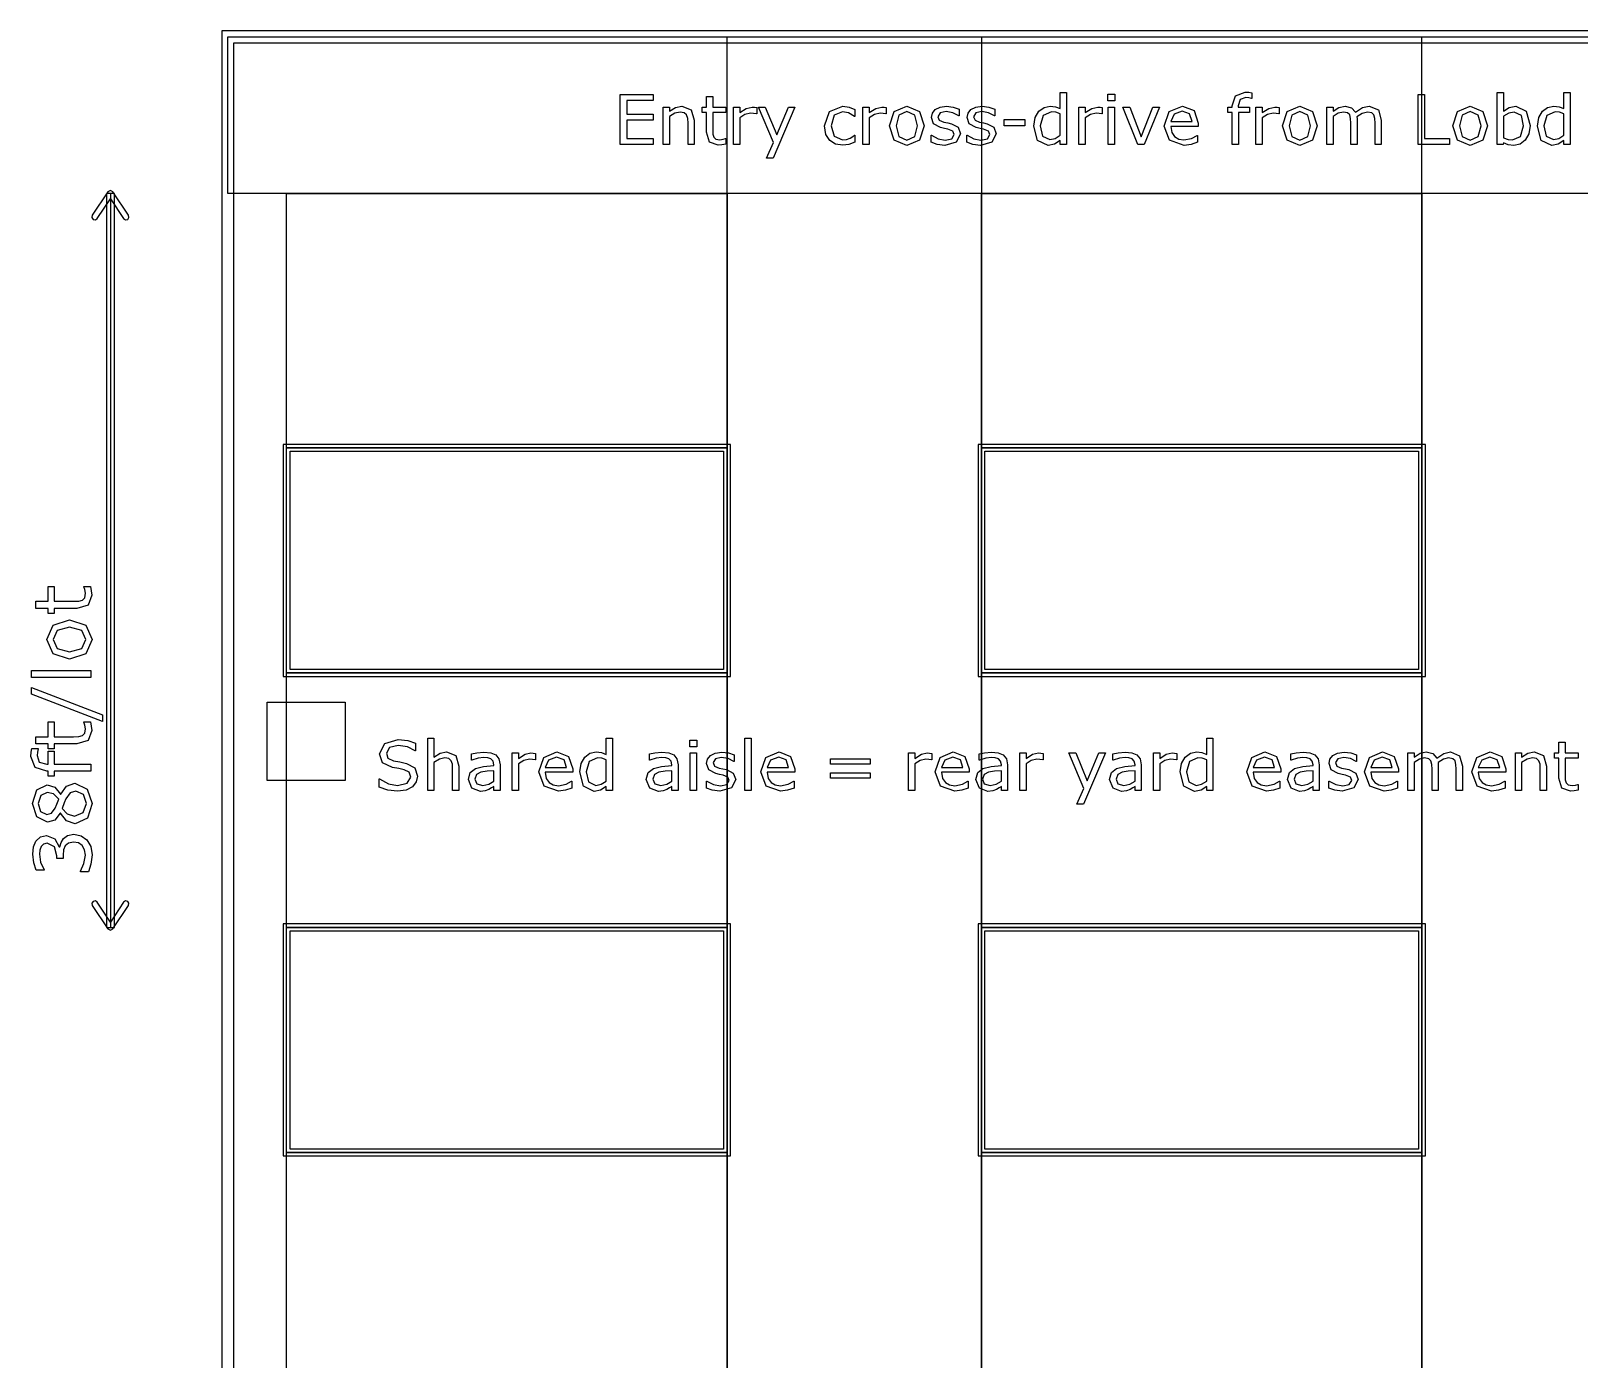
# Model space of a CAD drawing. Extents: x -1 to 182, y 89 to 480.
# Drawn here: x 89.4 to 131.25, y 273.81 to 309.72 of the extents above; entities that cross this region are included whole.
import ezdxf

# ---------------------------------------------------------------- set-up
doc = ezdxf.new("R2010")
doc.units = 0
doc.header["$MEASUREMENT"] = 0
doc.layers.add('Layer 1', color=7, linetype='Continuous')

msp = doc.modelspace()

# ---------------------------------------------------------------- linework, layer by layer
at = {"layer": 'Layer 1', "color": 7}
for points in [[(94.562067, 309.721697), (94.562067, 190.077473), (154.145953, 190.077473), (154.145953, 309.721697), (94.562067, 309.721697)], [(94.879361, 309.404403), (153.828659, 309.404403), (153.828659, 190.394761), (94.879361, 190.394761), (94.879361, 309.404403)], [(91.006063, 291.04139), (91.029823, 290.9215), (91.039136, 290.806779), (90.94405, 290.538063), (90.639161, 290.446078), (90.025246, 290.446078), (90.025246, 290.314821), (89.861948, 290.314821), (89.861948, 290.446078), (89.530185, 290.446078), (89.530185, 290.64038), (89.861948, 290.64038), (89.861948, 291.04139), (90.025246, 291.04139), (90.025246, 290.64038), (90.551311, 290.64038), (90.693937, 290.644508), (90.789021, 290.673445), (90.849999, 290.735458), (90.868599, 290.857415), (90.855158, 290.956633), (90.831399, 291.031047), (90.831399, 291.04139), (91.006063, 291.04139)]]:
    msp.add_lwpolyline(points, close=True, dxfattribs=at)
for points in [[(94.720714, 309.56305), (153.987306, 309.56305), (153.987306, 305.329722), (94.720714, 305.329722), (94.720714, 309.56305)], [(108.214447, 309.56305), (115.093605, 309.56305), (115.093605, 190.236117), (108.214447, 190.236117), (108.214447, 309.56305)], [(126.99984, 309.56305), (133.878998, 309.56305), (133.878998, 190.236117), (126.99984, 190.236117), (126.99984, 309.56305)], [(117.393784, 306.652637), (117.223771, 306.652637), (117.223771, 306.758444), (117.070937, 306.659871), (116.898209, 306.624602), (116.610629, 306.76387), (116.504822, 307.150021), (116.540996, 307.378819), (116.640474, 307.54974), (116.783356, 307.654642), (116.953372, 307.690816), (117.09445, 307.673644), (117.223771, 307.622096), (117.223771, 308.059795), (117.393784, 308.059795), (117.393784, 306.652637)], [(118.701456, 307.831891), (118.509737, 307.831891), (118.509737, 308.008239), (118.701456, 308.008239), (118.701456, 307.831891)], [(122.404713, 307.895195), (122.395665, 307.895195), (122.322412, 307.911467), (122.242831, 307.920516), (122.083668, 307.871682), (122.034834, 307.697145), (122.034834, 307.66278), (122.341404, 307.66278), (122.341404, 307.519895), (122.040261, 307.519895), (122.040261, 306.652637), (121.870245, 306.652637), (121.870245, 307.519895), (121.755395, 307.519895), (121.755395, 307.66278), (121.870245, 307.66278), (121.870245, 307.696242), (121.959775, 307.972065), (122.218415, 308.068828), (122.320605, 308.063404), (122.404708, 308.050731), (122.404713, 307.895195)], [(129.923366, 307.165407), (129.887192, 306.937514), (129.791334, 306.767498), (129.650255, 306.659881), (129.481144, 306.624612), (129.331025, 306.645409), (129.20442, 306.699667), (129.193566, 306.652637), (129.034404, 306.652637), (129.034404, 308.059785), (129.20442, 308.059785), (129.20442, 307.556974), (129.356346, 307.652832), (129.537215, 307.690816), (129.819366, 307.553357), (129.923366, 307.165396), (129.923366, 307.165407)], [(131.007667, 306.652637), (130.837651, 306.652637), (130.837651, 306.758444), (130.684817, 306.659871), (130.512089, 306.624602), (130.224509, 306.76387), (130.118702, 307.150021), (130.154876, 307.378819), (130.254354, 307.54974), (130.397239, 307.654642), (130.567252, 307.690816), (130.708331, 307.673644), (130.837651, 307.622096), (130.837651, 308.059795), (131.007667, 308.059795), (131.007667, 306.652637)], [(106.214377, 306.652637), (105.327225, 306.652637), (105.327225, 307.999195), (106.214377, 307.999195), (106.214377, 307.84003), (105.506281, 307.84003), (105.506281, 307.471061), (106.214377, 307.471061), (106.214377, 307.311898), (105.506281, 307.311898), (105.506281, 306.8118), (106.214377, 306.8118), (106.214377, 306.652637)], [(107.329425, 306.652637), (107.159409, 306.652637), (107.159409, 307.227795), (107.15126, 307.358021), (107.121418, 307.453879), (107.056304, 307.509947), (106.945975, 307.528944), (106.800378, 307.49458), (106.654778, 307.40686), (106.654778, 306.652637), (106.484765, 306.652637), (106.484765, 307.66278), (106.654778, 307.66278), (106.654778, 307.550642), (106.819367, 307.653737), (106.993904, 307.690816), (107.243501, 307.592243), (107.329414, 307.308282), (107.329425, 306.652637)], [(108.181311, 306.661686), (108.076406, 306.64089), (107.976026, 306.63274), (107.740899, 306.715941), (107.660413, 306.98272), (107.660413, 307.519895), (107.54556, 307.519895), (107.54556, 307.66278), (107.660413, 307.66278), (107.660413, 307.953073), (107.830426, 307.953073), (107.830426, 307.66278), (108.181311, 307.66278), (108.181311, 307.519895), (107.830426, 307.519895), (107.830426, 307.059589), (107.834051, 306.934791), (107.859371, 306.85159), (107.913632, 306.798234), (108.020344, 306.781963), (108.107159, 306.79371), (108.172272, 306.814506), (108.181321, 306.814506), (108.181311, 306.661686)], [(109.016917, 307.477398), (109.007868, 307.477398), (108.933713, 307.490045), (108.849608, 307.494569), (108.697681, 307.4593), (108.556603, 307.369771), (108.556603, 306.652637), (108.386587, 306.652637), (108.386587, 307.66278), (108.556603, 307.66278), (108.556603, 307.513566), (108.734757, 307.628416), (108.893018, 307.66278), (108.957224, 307.660082), (109.016911, 307.651933), (109.016917, 307.477398)], [(110.050574, 307.662786), (109.460945, 306.280057), (109.279174, 306.280057), (109.467277, 306.701476), (109.064846, 307.662786), (109.249332, 307.662786), (109.559518, 306.913995), (109.872419, 307.662786), (110.050574, 307.662786)], [(111.671145, 306.715946), (111.509267, 306.652642), (111.34739, 306.63002), (111.14663, 306.661673), (110.990179, 306.759341), (110.887989, 306.92393), (110.851816, 307.156345), (110.987465, 307.54521), (111.34739, 307.686286), (111.517406, 307.661865), (111.671145, 307.60218), (111.671145, 307.413173), (111.662096, 307.413173), (111.501123, 307.506319), (111.340151, 307.538876), (111.111353, 307.441208), (111.028155, 307.156342), (111.109546, 306.875093), (111.340151, 306.777425), (111.445056, 306.790998), (111.540914, 306.826267), (111.610547, 306.866058), (111.662096, 306.903136), (111.671145, 306.903136), (111.671145, 306.715946)], [(112.519411, 307.477398), (112.510362, 307.477398), (112.436207, 307.490045), (112.352104, 307.494569), (112.200176, 307.4593), (112.0591, 307.369771), (112.0591, 306.652637), (111.889084, 306.652637), (111.889084, 307.66278), (112.0591, 307.66278), (112.0591, 307.513566), (112.237254, 307.628416), (112.395512, 307.66278), (112.459721, 307.660082), (112.519406, 307.651933), (112.519411, 307.477398)], [(113.540408, 307.157263), (113.413799, 306.767492), (113.074673, 306.624607), (112.733739, 306.767492), (112.608036, 307.157263), (112.733739, 307.547031), (113.074673, 307.690821), (113.413799, 307.547031), (113.540408, 307.157263), (113.540408, 307.157263)], [(114.52523, 306.94384), (114.410378, 306.716851), (114.098384, 306.628224), (113.892194, 306.654444), (113.735744, 306.713224), (113.735744, 306.904041), (113.744793, 306.904041), (113.923852, 306.807275), (114.112857, 306.772006), (114.288299, 306.80818), (114.351603, 306.922125), (114.317236, 307.01256), (114.185204, 307.065011), (114.090248, 307.084008), (113.984441, 307.107529), (113.795436, 307.210624), (113.740271, 307.37883), (113.765591, 307.496392), (113.844271, 307.594965), (113.972686, 307.661886), (114.148126, 307.687207), (114.330802, 307.664585), (114.485445, 307.611229), (114.485445, 307.429458), (114.476396, 307.429458), (114.318136, 307.509941), (114.13546, 307.543403), (113.978107, 307.50723), (113.913898, 307.401423), (113.952784, 307.307371), (114.075775, 307.255825), (114.180677, 307.23413), (114.278345, 307.214233), (114.461021, 307.121086), (114.52523, 306.943837), (114.52523, 306.94384)], [(115.490157, 306.94384), (115.375307, 306.716851), (115.06331, 306.628224), (114.857121, 306.654444), (114.70067, 306.713224), (114.70067, 306.904041), (114.709719, 306.904041), (114.888778, 306.807275), (115.077786, 306.772006), (115.253225, 306.80818), (115.316529, 306.922125), (115.282165, 307.01256), (115.150131, 307.065011), (115.055177, 307.084008), (114.949368, 307.107529), (114.760363, 307.210624), (114.705197, 307.37883), (114.730518, 307.496392), (114.809194, 307.594965), (114.93761, 307.661886), (115.113052, 307.687207), (115.295728, 307.664585), (115.450369, 307.611229), (115.450369, 307.429458), (115.44132, 307.429458), (115.28306, 307.509941), (115.100384, 307.543403), (114.943031, 307.50723), (114.878822, 307.401423), (114.91771, 307.307371), (115.040699, 307.255825), (115.145601, 307.23413), (115.243269, 307.214233), (115.425945, 307.121086), (115.490154, 306.943837), (115.490157, 306.94384)], [(118.358713, 307.477392), (118.349664, 307.477392), (118.275507, 307.49004), (118.191404, 307.494564), (118.039475, 307.459295), (117.898399, 307.369765), (117.898399, 306.652637), (117.728383, 306.652637), (117.728383, 307.66278), (117.898399, 307.66278), (117.898399, 307.513566), (118.076553, 307.628416), (118.234811, 307.66278), (118.29902, 307.660082), (118.358707, 307.651933), (118.358713, 307.477392)], [(118.690603, 306.652637), (118.520587, 306.652637), (118.520587, 307.66278), (118.690603, 307.66278), (118.690603, 306.652637)], [(119.900605, 307.66278), (119.491845, 306.652637), (119.320924, 306.652637), (118.914879, 307.66278), (119.099363, 307.66278), (119.412264, 306.858827), (119.72245, 307.66278), (119.900605, 307.66278)], [(120.952348, 307.140076), (120.208079, 307.140076), (120.236114, 306.977294), (120.312984, 306.86425), (120.424217, 306.799139), (120.567102, 306.777443), (120.774194, 306.818139), (120.923411, 306.89953), (120.93246, 306.89953), (120.93246, 306.714139), (120.757017, 306.65355), (120.568915, 306.629129), (120.176432, 306.764781), (120.035357, 307.151836), (120.170103, 307.545224), (120.526412, 307.690821), (120.84112, 307.571449), (120.952354, 307.232322), (120.952348, 307.140076)], [(123.142651, 307.477392), (123.133602, 307.477392), (123.059448, 307.49004), (122.975345, 307.494564), (122.823416, 307.459295), (122.682338, 307.369765), (122.682338, 306.652637), (122.512324, 306.652637), (122.512324, 307.66278), (122.682338, 307.66278), (122.682338, 307.513566), (122.860492, 307.628416), (123.018752, 307.66278), (123.082959, 307.660082), (123.142646, 307.651933), (123.142651, 307.477392)], [(124.163648, 307.157258), (124.03704, 306.767487), (123.697913, 306.624602), (123.356979, 306.767487), (123.231276, 307.157258), (123.356979, 307.547025), (123.697913, 307.690816), (124.03704, 307.547025), (124.163648, 307.157258), (124.163648, 307.157258)], [(125.900879, 306.652637), (125.730863, 306.652637), (125.730863, 307.227795), (125.724539, 307.353499), (125.700118, 307.450262), (125.640431, 307.509045), (125.528293, 307.528941), (125.385407, 307.492767), (125.242522, 307.402336), (125.247046, 307.353501), (125.248898, 307.299241), (125.248898, 306.652637), (125.078883, 306.652637), (125.078883, 307.227795), (125.072559, 307.354401), (125.048138, 307.451167), (124.988454, 307.509045), (124.876315, 307.528941), (124.736142, 307.494577), (124.596873, 307.406857), (124.596873, 306.652637), (124.42686, 306.652637), (124.42686, 307.66278), (124.596873, 307.66278), (124.596873, 307.550642), (124.755134, 307.653737), (124.924245, 307.690816), (125.098782, 307.647408), (125.206399, 307.527131), (125.394499, 307.65193), (125.57627, 307.690816), (125.821345, 307.589531), (125.900929, 307.308282), (125.900879, 306.652637)], [(127.744818, 306.652637), (126.892935, 306.652637), (126.892935, 307.999195), (127.071994, 307.999195), (127.071994, 306.8118), (127.744818, 306.8118), (127.744818, 306.652637)], [(128.771242, 307.157258), (128.644633, 306.767487), (128.305507, 306.624602), (127.964573, 306.767487), (127.83887, 307.157258), (127.964573, 307.547025), (128.305507, 307.690816), (128.644633, 307.547025), (128.771242, 307.157258), (128.771242, 307.157258)], [(113.364965, 307.157263), (113.288099, 307.448458), (113.074673, 307.544319), (112.859442, 307.448458), (112.783478, 307.157263), (112.860347, 306.868777), (113.074673, 306.771109), (113.287194, 306.867875), (113.364965, 307.157263), (113.364965, 307.157263)], [(116.26879, 307.159975), (115.704485, 307.159975), (115.704485, 307.323659), (116.26879, 307.323659), (116.26879, 307.159975)], [(117.223771, 306.901329), (117.223771, 307.481009), (117.100779, 307.523512), (116.982312, 307.535259), (116.759846, 307.435782), (116.680264, 307.153628), (116.741759, 306.879615), (116.938905, 306.786468), (117.085407, 306.81812), (117.223771, 306.901319), (117.223771, 306.901329)], [(120.786854, 307.270298), (120.719029, 307.477392), (120.517363, 307.550642), (120.299418, 307.470156), (120.208079, 307.270298), (120.786854, 307.270298)], [(123.988205, 307.157258), (123.911336, 307.448452), (123.697913, 307.544313), (123.482683, 307.448452), (123.406718, 307.157258), (123.483587, 306.868772), (123.697913, 306.771104), (123.910434, 306.86787), (123.988205, 307.157258), (123.988205, 307.157258)], [(128.595799, 307.157258), (128.518933, 307.448452), (128.305507, 307.544313), (128.090277, 307.448452), (128.014312, 307.157258), (128.091181, 306.868772), (128.305507, 306.771104), (128.518028, 306.86787), (128.595799, 307.157258), (128.595799, 307.157258)], [(129.747923, 307.160882), (129.688239, 307.434895), (129.495614, 307.528946), (129.345495, 307.49639), (129.20442, 307.414096), (129.20442, 306.835321), (129.328313, 306.790104), (129.44678, 306.77743), (129.66744, 306.869672), (129.747923, 307.160869), (129.747923, 307.160882)], [(130.837651, 306.901329), (130.837651, 307.481009), (130.714659, 307.523512), (130.596192, 307.535259), (130.373726, 307.435782), (130.294144, 307.153628), (130.355639, 306.879615), (130.552785, 306.786468), (130.699287, 306.81812), (130.837651, 306.901319), (130.837651, 306.901329)], [(91.479572, 305.373648), (91.056343, 304.738546), (91.044647, 304.678905), (91.078568, 304.628474), (91.138209, 304.616778), (91.188639, 304.650699), (91.545718, 305.186577), (91.902802, 304.650694), (91.953231, 304.616774), (92.012871, 304.628469), (92.046792, 304.678899), (92.035096, 304.73854), (91.611864, 305.373648), (91.545718, 305.40914), (91.479572, 305.373648), (91.479572, 305.373648)], [(91.439782, 305.329722), (91.439782, 285.485997), (91.651654, 285.485997), (91.651654, 305.329722), (91.439782, 305.329722)], [(91.545718, 305.329722), (91.545718, 285.485997)], [(96.308212, 305.329722), (108.214447, 305.329722), (108.214447, 298.450564), (96.308212, 298.450564), (96.308212, 305.329722)], [(115.093605, 305.329722), (126.99984, 305.329722), (126.99984, 298.450564), (115.093605, 298.450564), (115.093605, 305.329722)], [(96.215711, 298.543065), (96.215711, 292.272654), (108.306948, 292.272654), (108.306948, 298.543065), (96.215711, 298.543065)], [(96.308212, 298.450564), (108.214447, 298.450564), (108.214447, 292.365155), (96.308212, 292.365155), (96.308212, 298.450564)], [(115.001104, 298.543065), (115.001104, 292.272654), (127.092341, 292.272654), (127.092341, 298.543065), (115.001104, 298.543065)], [(115.093605, 298.450564), (126.99984, 298.450564), (126.99984, 292.365155), (115.093605, 292.365155), (115.093605, 298.450564)], [(96.400713, 298.358063), (108.121946, 298.358063), (108.121946, 292.457656), (96.400713, 292.457656), (96.400713, 298.358063)], [(115.186106, 298.358063), (126.907339, 298.358063), (126.907339, 292.457656), (115.186106, 292.457656), (115.186106, 298.358063)], [(91.006063, 294.702145), (91.029823, 294.582254), (91.039136, 294.467533), (90.94405, 294.198815), (90.639161, 294.106833), (90.025246, 294.106833), (90.025246, 293.975573), (89.861948, 293.975573), (89.861948, 294.106833), (89.530185, 294.106833), (89.530185, 294.301135), (89.861948, 294.301135), (89.861948, 294.702145), (90.025246, 294.702145), (90.025246, 294.301135), (90.551311, 294.301135), (90.693937, 294.305262), (90.789021, 294.3342), (90.849999, 294.396212), (90.868599, 294.518167), (90.855158, 294.617385), (90.831399, 294.691799), (90.831399, 294.702145), (91.006063, 294.702145)], [(90.439689, 293.801941), (90.885141, 293.657248), (91.048436, 293.269674), (90.885141, 292.880035), (90.439689, 292.736375), (89.99424, 292.880035), (89.829907, 293.269674), (89.99424, 293.657248), (90.439689, 293.801941), (90.439689, 293.801941)], [(90.439689, 293.601437), (90.106894, 293.513587), (89.997341, 293.269674), (90.106894, 293.023696), (90.439689, 292.936878), (90.769386, 293.024728), (90.881006, 293.269674), (90.770418, 293.512553), (90.439689, 293.601437), (90.439689, 293.601437)], [(91.016398, 292.433552), (91.016398, 292.239247), (89.408228, 292.239247), (89.408228, 292.433552), (91.016398, 292.433552)], [(96.308212, 292.365155), (108.214447, 292.365155), (108.214447, 285.485997), (96.308212, 285.485997), (96.308212, 292.365155)], [(115.093605, 292.365155), (126.99984, 292.365155), (126.99984, 285.485997), (115.093605, 285.485997), (115.093605, 292.365155)], [(89.408228, 291.973632), (91.33059, 291.232594), (91.33059, 291.053791), (89.408228, 291.791732), (89.408228, 291.973632)], [(95.779046, 291.571406), (97.89571, 291.571406), (97.89571, 289.454742), (95.779046, 289.454742), (95.779046, 291.571406)], [(99.848819, 289.574503), (99.811741, 289.418957), (99.709551, 289.288732), (99.54044, 289.198298), (99.30893, 289.165741), (99.046673, 289.192871), (98.810641, 289.273357), (98.810641, 289.497634), (98.823288, 289.497634), (99.05932, 289.366504), (99.310724, 289.320384), (99.569364, 289.382783), (99.662511, 289.54918), (99.618198, 289.681214), (99.485261, 289.747231), (99.337854, 289.777073), (99.170553, 289.806915), (98.904679, 289.936235), (98.818766, 290.175887), (98.961651, 290.452611), (99.324289, 290.561133), (99.584739, 290.534003), (99.794545, 290.467082), (99.794545, 290.255468), (99.781898, 290.255468), (99.579326, 290.363085), (99.3234, 290.406492), (99.09189, 290.346805), (99.005072, 290.193069), (99.04848, 290.061034), (99.201313, 289.987784), (99.365902, 289.957037), (99.546769, 289.919958), (99.772855, 289.799682), (99.848819, 289.574503), (99.848819, 289.574503)], [(100.967482, 289.190159), (100.797468, 289.190159), (100.797468, 289.765317), (100.789319, 289.895543), (100.759477, 289.991401), (100.694366, 290.047469), (100.584035, 290.066466), (100.438437, 290.032102), (100.29284, 289.944382), (100.29284, 289.190159), (100.122824, 289.190159), (100.122824, 290.597307), (100.29284, 290.597307), (100.29284, 290.088164), (100.457429, 290.191259), (100.631967, 290.228338), (100.881564, 290.129765), (100.967474, 289.845804), (100.967482, 289.190159)], [(105.120196, 289.190159), (104.950181, 289.190159), (104.950181, 289.295966), (104.797347, 289.197393), (104.624619, 289.162124), (104.337039, 289.301392), (104.231232, 289.687543), (104.267406, 289.916341), (104.366884, 290.087262), (104.509769, 290.192164), (104.679782, 290.228338), (104.82086, 290.211166), (104.950181, 290.159618), (104.950181, 290.597317), (105.120196, 290.597317), (105.120196, 289.190159)], [(107.400931, 290.369413), (107.209212, 290.369413), (107.209212, 290.545761), (107.400931, 290.545761), (107.400931, 290.369413)], [(108.863244, 289.190159), (108.693228, 289.190159), (108.693228, 290.597307), (108.863244, 290.597307), (108.863244, 289.190159)], [(121.350321, 289.190159), (121.180305, 289.190159), (121.180305, 289.295966), (121.027474, 289.197393), (120.854744, 289.162124), (120.567166, 289.301392), (120.461359, 289.687543), (120.497533, 289.916341), (120.597008, 290.087262), (120.739894, 290.192164), (120.909909, 290.228338), (121.050985, 290.211166), (121.180305, 290.159618), (121.180305, 290.597317), (121.350321, 290.597317), (121.350321, 289.190159)], [(131.221153, 289.199208), (131.116251, 289.178412), (131.015869, 289.170262), (130.780742, 289.253463), (130.700256, 289.520242), (130.700256, 290.057417), (130.585405, 290.057417), (130.585405, 290.200302), (130.700256, 290.200302), (130.700256, 290.490595), (130.870271, 290.490595), (130.870271, 290.200302), (131.221153, 290.200302), (131.221153, 290.057417), (130.870271, 290.057417), (130.870271, 289.597111), (130.873896, 289.472313), (130.899217, 289.389112), (130.953477, 289.335756), (131.060189, 289.319485), (131.147007, 289.331232), (131.212118, 289.352028), (131.221167, 289.352028), (131.221153, 289.199208)], [(89.596331, 290.318954), (89.596331, 290.308609), (89.577731, 290.224892), (89.567385, 290.133942), (89.623194, 289.952041), (89.822666, 289.89623), (89.86194, 289.89623), (89.86194, 290.246596), (90.025238, 290.246596), (90.025238, 289.902432), (91.016398, 289.902432), (91.016398, 289.70813), (90.025246, 289.70813), (90.025246, 289.57687), (89.861948, 289.57687), (89.861948, 289.70813), (89.823708, 289.70813), (89.508481, 289.810449), (89.397894, 290.106036), (89.404085, 290.222826), (89.418557, 290.318943), (89.596331, 290.318954)], [(102.079815, 289.190159), (101.910704, 289.190159), (101.910704, 289.297775), (101.84921, 289.254368), (101.775055, 289.210958), (101.677387, 289.176594), (101.548067, 289.162121), (101.316557, 289.252556), (101.2216, 289.483161), (101.270434, 289.668552), (101.411513, 289.780687), (101.633075, 289.835853), (101.910704, 289.857548), (101.910704, 289.883769), (101.889908, 289.97963), (101.83203, 290.039314), (101.745215, 290.06735), (101.639406, 290.074573), (101.490192, 290.056475), (101.320176, 290.005834), (101.311127, 290.005834), (101.311127, 290.178562), (101.454918, 290.208404), (101.640306, 290.224676), (101.825696, 290.206578), (101.963155, 290.146891), (102.04997, 290.039275), (102.079812, 289.87559), (102.079815, 289.190159)], [(103.037508, 290.014914), (103.028459, 290.014914), (102.954304, 290.027562), (102.870201, 290.032086), (102.718272, 289.996817), (102.577197, 289.907287), (102.577197, 289.190159), (102.407181, 289.190159), (102.407181, 290.200302), (102.577197, 290.200302), (102.577197, 290.051088), (102.755351, 290.165938), (102.913609, 290.200302), (102.977818, 290.197604), (103.037502, 290.189455), (103.037508, 290.014914)], [(104.043129, 289.677598), (103.298863, 289.677598), (103.326895, 289.514816), (103.403764, 289.401772), (103.514998, 289.336661), (103.657883, 289.314965), (103.864978, 289.355661), (104.014192, 289.437052), (104.023241, 289.437052), (104.023241, 289.251661), (103.847798, 289.191072), (103.659698, 289.166651), (103.267216, 289.302303), (103.126138, 289.689358), (103.260884, 290.082746), (103.617193, 290.228343), (103.931901, 290.108971), (104.043135, 289.769844), (104.043129, 289.677598)], [(103.877638, 289.80782), (103.809812, 290.014914), (103.608144, 290.088164), (103.390199, 290.007678), (103.298863, 289.80782), (103.877638, 289.80782)], [(104.950181, 289.438851), (104.950181, 290.018531), (104.827189, 290.061034), (104.708722, 290.072781), (104.486256, 289.973304), (104.406674, 289.69115), (104.468169, 289.417137), (104.665315, 289.32399), (104.811817, 289.355642), (104.950181, 289.438841), (104.950181, 289.438851)], [(106.890886, 289.190159), (106.721776, 289.190159), (106.721776, 289.297775), (106.660281, 289.254368), (106.586124, 289.210958), (106.488456, 289.176594), (106.359135, 289.162121), (106.127625, 289.252556), (106.032672, 289.483161), (106.081506, 289.668552), (106.222582, 289.780687), (106.444143, 289.835853), (106.721776, 289.857548), (106.721776, 289.883769), (106.700979, 289.97963), (106.643102, 290.039314), (106.556284, 290.06735), (106.450477, 290.074573), (106.301261, 290.056475), (106.131245, 290.005834), (106.122196, 290.005834), (106.122196, 290.178562), (106.265984, 290.208404), (106.451374, 290.224676), (106.636762, 290.206578), (106.774221, 290.146891), (106.861039, 290.039275), (106.890881, 289.87559), (106.890886, 289.190159)], [(107.39008, 289.190159), (107.220065, 289.190159), (107.220065, 290.200302), (107.39008, 290.200302), (107.39008, 289.190159)], [(108.448153, 289.481356), (108.333303, 289.254368), (108.021307, 289.165741), (107.815117, 289.191961), (107.658667, 289.250741), (107.658667, 289.441558), (107.667715, 289.441558), (107.846775, 289.344792), (108.035782, 289.309523), (108.211222, 289.345697), (108.274526, 289.459642), (108.240162, 289.550077), (108.108127, 289.602527), (108.013173, 289.621525), (107.907367, 289.645046), (107.718359, 289.748141), (107.663194, 289.916347), (107.688514, 290.033909), (107.767191, 290.132482), (107.895606, 290.199403), (108.071048, 290.224724), (108.253724, 290.202102), (108.408365, 290.148746), (108.408365, 289.966975), (108.399316, 289.966975), (108.241059, 290.047458), (108.058383, 290.08092), (107.901027, 290.044746), (107.836818, 289.938939), (107.875707, 289.844888), (107.998695, 289.793342), (108.103597, 289.771646), (108.201268, 289.75175), (108.383942, 289.658603), (108.448151, 289.481354), (108.448153, 289.481356)], [(110.045211, 289.677598), (109.300944, 289.677598), (109.328976, 289.514816), (109.405846, 289.401772), (109.517079, 289.336661), (109.659964, 289.314965), (109.867056, 289.355661), (110.016273, 289.437052), (110.025322, 289.437052), (110.025322, 289.251661), (109.84988, 289.191072), (109.661777, 289.166651), (109.269297, 289.302303), (109.128219, 289.689358), (109.262966, 290.082746), (109.619274, 290.228343), (109.933983, 290.108971), (110.045216, 289.769844), (110.045211, 289.677598)], [(109.879719, 289.80782), (109.811893, 290.014914), (109.610226, 290.088164), (109.392281, 290.007678), (109.300944, 289.80782), (109.879719, 289.80782)], [(112.080872, 289.89735), (111.00833, 289.89735), (111.00833, 290.042045), (112.080872, 290.042045), (112.080872, 289.89735)], [(113.751182, 290.014914), (113.742134, 290.014914), (113.667979, 290.027562), (113.583876, 290.032086), (113.431947, 289.996817), (113.290869, 289.907287), (113.290869, 289.190159), (113.120856, 289.190159), (113.120856, 290.200302), (113.290869, 290.200302), (113.290869, 290.051088), (113.469023, 290.165938), (113.627283, 290.200302), (113.69149, 290.197604), (113.751177, 290.189455), (113.751182, 290.014914)], [(114.756804, 289.677598), (114.012535, 289.677598), (114.04057, 289.514816), (114.117439, 289.401772), (114.228673, 289.336661), (114.371558, 289.314965), (114.57865, 289.355661), (114.727867, 289.437052), (114.736915, 289.437052), (114.736915, 289.251661), (114.561473, 289.191072), (114.37337, 289.166651), (113.980888, 289.302303), (113.839812, 289.689358), (113.974559, 290.082746), (114.330868, 290.228343), (114.645576, 290.108971), (114.756809, 289.769844), (114.756804, 289.677598)], [(114.59131, 289.80782), (114.523484, 290.014914), (114.321819, 290.088164), (114.103874, 290.007678), (114.012535, 289.80782), (114.59131, 289.80782)], [(115.799505, 289.190159), (115.630394, 289.190159), (115.630394, 289.297775), (115.568899, 289.254368), (115.494742, 289.210958), (115.397074, 289.176594), (115.267754, 289.162121), (115.036243, 289.252556), (114.94129, 289.483161), (114.990124, 289.668552), (115.1312, 289.780687), (115.352761, 289.835853), (115.630394, 289.857548), (115.630394, 289.883769), (115.609597, 289.97963), (115.55172, 290.039314), (115.464902, 290.06735), (115.359096, 290.074573), (115.209879, 290.056475), (115.039863, 290.005834), (115.030814, 290.005834), (115.030814, 290.178562), (115.174602, 290.208404), (115.359992, 290.224676), (115.54538, 290.206578), (115.682839, 290.146891), (115.769657, 290.039275), (115.799499, 289.87559), (115.799505, 289.190159)], [(116.757197, 290.014914), (116.748148, 290.014914), (116.673991, 290.027562), (116.589888, 290.032086), (116.437959, 289.996817), (116.296884, 289.907287), (116.296884, 289.190159), (116.126868, 289.190159), (116.126868, 290.200302), (116.296884, 290.200302), (116.296884, 290.051088), (116.475038, 290.165938), (116.633298, 290.200302), (116.697505, 290.197604), (116.757192, 290.189455), (116.757197, 290.014914)], [(118.441974, 290.200302), (117.852348, 288.817573), (117.670577, 288.817573), (117.858677, 289.238993), (117.456249, 290.200302), (117.640732, 290.200302), (117.950921, 289.451511), (118.26382, 290.200302), (118.441974, 290.200302)], [(119.413232, 289.190159), (119.244121, 289.190159), (119.244121, 289.297775), (119.182627, 289.254368), (119.108472, 289.210958), (119.010804, 289.176594), (118.881484, 289.162121), (118.649974, 289.252556), (118.555017, 289.483161), (118.603851, 289.668552), (118.744927, 289.780687), (118.966492, 289.835853), (119.244121, 289.857548), (119.244121, 289.883769), (119.223325, 289.97963), (119.165447, 290.039314), (119.07863, 290.06735), (118.972823, 290.074573), (118.823609, 290.056475), (118.653593, 290.005834), (118.644544, 290.005834), (118.644544, 290.178562), (118.788335, 290.208404), (118.973723, 290.224676), (119.159111, 290.206578), (119.296569, 290.146891), (119.383387, 290.039275), (119.413229, 289.87559), (119.413232, 289.190159)], [(120.370925, 290.014914), (120.361876, 290.014914), (120.287721, 290.027562), (120.203618, 290.032086), (120.051689, 289.996817), (119.910611, 289.907287), (119.910611, 289.190159), (119.740598, 289.190159), (119.740598, 290.200302), (119.910611, 290.200302), (119.910611, 290.051088), (120.088765, 290.165938), (120.247026, 290.200302), (120.311232, 290.197604), (120.370919, 290.189455), (120.370925, 290.014914)], [(121.180305, 289.438851), (121.180305, 290.018531), (121.057316, 290.061034), (120.938849, 290.072781), (120.71638, 289.973304), (120.636799, 289.69115), (120.698296, 289.417137), (120.895439, 289.32399), (121.041941, 289.355642), (121.180305, 289.438841), (121.180305, 289.438851)], [(123.181603, 289.677598), (122.437334, 289.677598), (122.465369, 289.514816), (122.542236, 289.401772), (122.653469, 289.336661), (122.796354, 289.314965), (123.003449, 289.355661), (123.152663, 289.437052), (123.161712, 289.437052), (123.161712, 289.251661), (122.986272, 289.191072), (122.798169, 289.166651), (122.405687, 289.302303), (122.264611, 289.689358), (122.399355, 290.082746), (122.755664, 290.228343), (123.070375, 290.108971), (123.181608, 289.769844), (123.181603, 289.677598)], [(123.016109, 289.80782), (122.948283, 290.014914), (122.746615, 290.088164), (122.52867, 290.007678), (122.437334, 289.80782), (123.016109, 289.80782)], [(124.224303, 289.190159), (124.055193, 289.190159), (124.055193, 289.297775), (123.993696, 289.254368), (123.919541, 289.210958), (123.821873, 289.176594), (123.692553, 289.162121), (123.461042, 289.252556), (123.366086, 289.483161), (123.41492, 289.668552), (123.555999, 289.780687), (123.77756, 289.835853), (124.055193, 289.857548), (124.055193, 289.883769), (124.034396, 289.97963), (123.976519, 290.039314), (123.889704, 290.06735), (123.783894, 290.074573), (123.63468, 290.056475), (123.464665, 290.005834), (123.455616, 290.005834), (123.455616, 290.178562), (123.599406, 290.208404), (123.784794, 290.224676), (123.970185, 290.206578), (124.107644, 290.146891), (124.194459, 290.039275), (124.224303, 289.87559), (124.224303, 289.190159)], [(125.273333, 289.481356), (125.158483, 289.254368), (124.846486, 289.165741), (124.640297, 289.191961), (124.483846, 289.250741), (124.483846, 289.441558), (124.492895, 289.441558), (124.671954, 289.344792), (124.860962, 289.309523), (125.036401, 289.345697), (125.099705, 289.459642), (125.065341, 289.550077), (124.933307, 289.602527), (124.838353, 289.621525), (124.732544, 289.645046), (124.543539, 289.748141), (124.488373, 289.916347), (124.513694, 290.033909), (124.59237, 290.132482), (124.720786, 290.199403), (124.896228, 290.224724), (125.078904, 290.202102), (125.233545, 290.148746), (125.233545, 289.966975), (125.224496, 289.966975), (125.066236, 290.047458), (124.88356, 290.08092), (124.726207, 290.044746), (124.661998, 289.938939), (124.700886, 289.844888), (124.823875, 289.793342), (124.928777, 289.771646), (125.026445, 289.75175), (125.209121, 289.658603), (125.27333, 289.481354), (125.273333, 289.481356)], [(126.362153, 289.677598), (125.617886, 289.677598), (125.645919, 289.514816), (125.722788, 289.401772), (125.834021, 289.336661), (125.976907, 289.314965), (126.183998, 289.355661), (126.333215, 289.437052), (126.342264, 289.437052), (126.342264, 289.251661), (126.166822, 289.191072), (125.978719, 289.166651), (125.586239, 289.302303), (125.445161, 289.689358), (125.579908, 290.082746), (125.936216, 290.228343), (126.250925, 290.108971), (126.362158, 289.769844), (126.362153, 289.677598)], [(126.196661, 289.80782), (126.128835, 290.014914), (125.927168, 290.088164), (125.709223, 290.007678), (125.617886, 289.80782), (126.196661, 289.80782)], [(128.093957, 289.190159), (127.923944, 289.190159), (127.923944, 289.765317), (127.91762, 289.891021), (127.893199, 289.987784), (127.833515, 290.046567), (127.721376, 290.066463), (127.578491, 290.030289), (127.435606, 289.939858), (127.44013, 289.891023), (127.441982, 289.836763), (127.441982, 289.190159), (127.271966, 289.190159), (127.271966, 289.765317), (127.265643, 289.891923), (127.241222, 289.988689), (127.181534, 290.046567), (127.069399, 290.066463), (126.929225, 290.032099), (126.789957, 289.944379), (126.789957, 289.190159), (126.619941, 289.190159), (126.619941, 290.200302), (126.789957, 290.200302), (126.789957, 290.088164), (126.948217, 290.191259), (127.117328, 290.228338), (127.291866, 290.18493), (127.399479, 290.064653), (127.587582, 290.189452), (127.769353, 290.228338), (128.014428, 290.127053), (128.09401, 289.845804), (128.093957, 289.190159)], [(129.266882, 289.677598), (128.522613, 289.677598), (128.550648, 289.514816), (128.627518, 289.401772), (128.738751, 289.336661), (128.881634, 289.314965), (129.088728, 289.355661), (129.237942, 289.437052), (129.246991, 289.437052), (129.246991, 289.251661), (129.071551, 289.191072), (128.883449, 289.166651), (128.490966, 289.302303), (128.349891, 289.689358), (128.484637, 290.082746), (128.840946, 290.228343), (129.155654, 290.108971), (129.266888, 289.769844), (129.266882, 289.677598)], [(129.101388, 289.80782), (129.033563, 290.014914), (128.831897, 290.088164), (128.613952, 290.007678), (128.522613, 289.80782), (129.101388, 289.80782)], [(130.369267, 289.190159), (130.199254, 289.190159), (130.199254, 289.765317), (130.191105, 289.895543), (130.161263, 289.991401), (130.096152, 290.047469), (129.985821, 290.066466), (129.840223, 290.032102), (129.694626, 289.944382), (129.694626, 289.190159), (129.52461, 289.190159), (129.52461, 290.200302), (129.694626, 290.200302), (129.694626, 290.088164), (129.859215, 290.191259), (130.033752, 290.228338), (130.283349, 290.129765), (130.36926, 289.845804), (130.369267, 289.190159)], [(101.910704, 289.438851), (101.910704, 289.7201), (101.727126, 289.706527), (101.560727, 289.680307), (101.44226, 289.615196), (101.397043, 289.494919), (101.449494, 289.363789), (101.609561, 289.320381), (101.773245, 289.354746), (101.910704, 289.438848), (101.910704, 289.438851)], [(106.721776, 289.438851), (106.721776, 289.7201), (106.538195, 289.706527), (106.371796, 289.680307), (106.253329, 289.615196), (106.208111, 289.494919), (106.260562, 289.363789), (106.42063, 289.320381), (106.584317, 289.354746), (106.721776, 289.438848), (106.721776, 289.438851)], [(112.080872, 289.517528), (111.00833, 289.517528), (111.00833, 289.662223), (112.080872, 289.662223), (112.080872, 289.517528)], [(115.630394, 289.438851), (115.630394, 289.7201), (115.446813, 289.706527), (115.280414, 289.680307), (115.161947, 289.615196), (115.11673, 289.494919), (115.16918, 289.363789), (115.329248, 289.320381), (115.492935, 289.354746), (115.630394, 289.438848), (115.630394, 289.438851)], [(119.244121, 289.438851), (119.244121, 289.7201), (119.06054, 289.706527), (118.894144, 289.680307), (118.775674, 289.615196), (118.73046, 289.494919), (118.782911, 289.363789), (118.942978, 289.320381), (119.106662, 289.354746), (119.244121, 289.438848), (119.244121, 289.438851)], [(124.055193, 289.438851), (124.055193, 289.7201), (123.871612, 289.706527), (123.705213, 289.680307), (123.586746, 289.615196), (123.541529, 289.494919), (123.593979, 289.363789), (123.754047, 289.320381), (123.917731, 289.354746), (124.055193, 289.438848), (124.055193, 289.438851)], [(90.587485, 289.380513), (90.919246, 289.224448), (91.051537, 288.833776), (90.922347, 288.434835), (90.591618, 288.287039), (90.360108, 288.361453), (90.194743, 288.571259), (90.188552, 288.571259), (90.04386, 288.387292), (89.847489, 288.32838), (89.558101, 288.471008), (89.442346, 288.833776), (89.552934, 289.20171), (89.834053, 289.339171), (90.039724, 289.274058), (90.19682, 289.082857), (90.203012, 289.082857), (90.355975, 289.30403), (90.587485, 289.380513), (90.587485, 289.380513)], [(89.836109, 289.135564), (89.66041, 289.049784), (89.594264, 288.832741), (89.656275, 288.618802), (89.823708, 288.53612), (89.952899, 288.577461), (90.049016, 288.704585), (90.097591, 288.814138), (90.147201, 288.954698), (90.005609, 289.096292), (89.836109, 289.135564), (89.836109, 289.135564)], [(90.60712, 289.167605), (90.455194, 289.12523), (90.339439, 288.961932), (90.297063, 288.855479), (90.242286, 288.701484), (90.379745, 288.551622), (90.576116, 288.495813), (90.806592, 288.591931), (90.897542, 288.835842), (90.820027, 289.076655), (90.60712, 289.167605), (90.60712, 289.167605)], [(90.275359, 287.888098), (90.386979, 287.969745), (90.560611, 288.001786), (90.753881, 287.963546), (90.906845, 287.856059), (91.014332, 287.673124), (91.048436, 287.44368), (91.017433, 287.191501), (90.951287, 286.987896), (90.735279, 286.987896), (90.735279, 287.003401), (90.831396, 287.210106), (90.869636, 287.43955), (90.847941, 287.578044), (90.783861, 287.696897), (90.683611, 287.767178), (90.545117, 287.790938), (90.408691, 287.764067), (90.32291, 287.691719), (90.2795, 287.579065), (90.267091, 287.436439), (90.267091, 287.343422), (90.095525, 287.343422), (90.095525, 287.415767), (90.030414, 287.665882), (89.838176, 287.759934), (89.741026, 287.736148), (89.671779, 287.670002), (89.634571, 287.574919), (89.624226, 287.460196), (89.659365, 287.251424), (89.758584, 287.042652), (89.758584, 287.032307), (89.542578, 287.032307), (89.476432, 287.227643), (89.445426, 287.465352), (89.46609, 287.66379), (89.532236, 287.818819), (89.652126, 287.931473), (89.816456, 287.969714), (90.040732, 287.878763), (90.16062, 287.665859), (90.175093, 287.665859), (90.210232, 287.779545), (90.275346, 287.888066), (90.275359, 287.888098)], [(91.078562, 286.187245), (91.044643, 286.136816), (91.056337, 286.077176), (91.479567, 285.442071), (91.545713, 285.406579), (91.611858, 285.442071), (92.035088, 286.077176), (92.046782, 286.136816), (92.012863, 286.187245), (91.953223, 286.198939), (91.902794, 286.16502), (91.545718, 285.629142), (91.188634, 286.165025), (91.138203, 286.198946), (91.078562, 286.18725), (91.078562, 286.187245)], [(96.215711, 285.578498), (96.215711, 279.308087), (108.306948, 279.308087), (108.306948, 285.578498), (96.215711, 285.578498)], [(96.308212, 285.485997), (108.214447, 285.485997), (108.214447, 279.400588), (96.308212, 279.400588), (96.308212, 285.485997)], [(115.001104, 285.578498), (115.001104, 279.308087), (127.092341, 279.308087), (127.092341, 285.578498), (115.001104, 285.578498)], [(115.093605, 285.485997), (126.99984, 285.485997), (126.99984, 279.400588), (115.093605, 279.400588), (115.093605, 285.485997)], [(96.400713, 285.393496), (108.121946, 285.393496), (108.121946, 279.493089), (96.400713, 279.493089), (96.400713, 285.393496)], [(115.186106, 285.393496), (126.907339, 285.393496), (126.907339, 279.493089), (115.186106, 279.493089), (115.186106, 285.393496)], [(96.308212, 279.400588), (108.214447, 279.400588), (108.214447, 272.52143), (96.308212, 272.52143), (96.308212, 279.400588)], [(115.093605, 279.400588), (126.99984, 279.400588), (126.99984, 272.52143), (115.093605, 272.52143), (115.093605, 279.400588)]]:
    msp.add_lwpolyline(points, dxfattribs=at)

doc.saveas('drawing.dxf')
